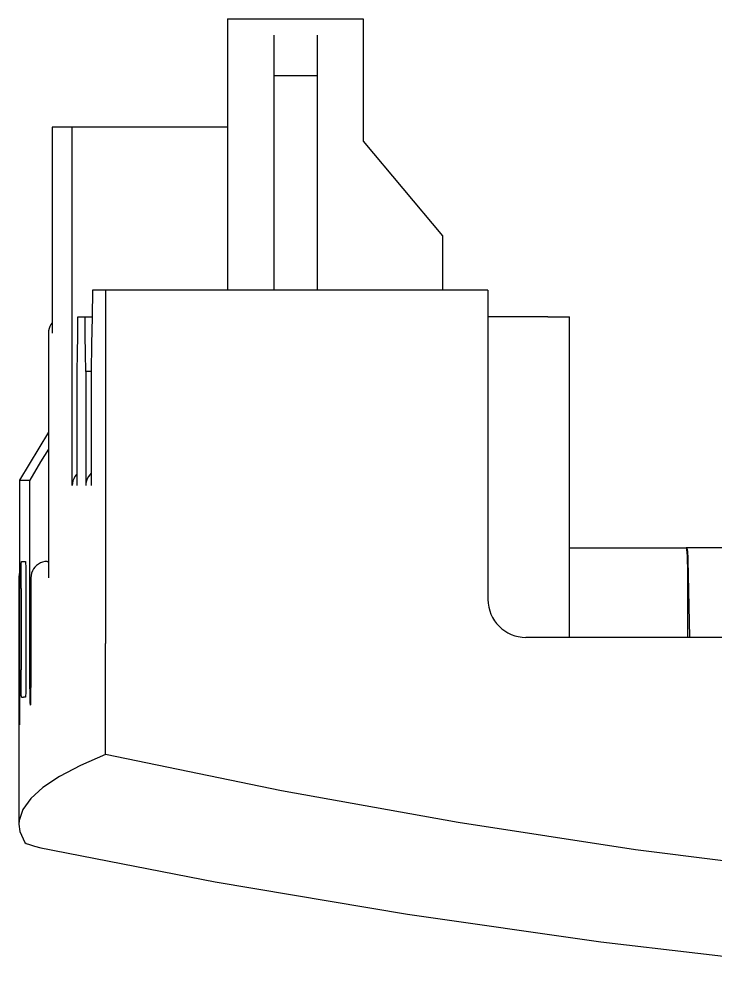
# Model space of a CAD drawing. Extents: x 0 to 841, y 0 to 594.
# Drawn here: x 302.6 to 347.5, y 111.3 to 172.5 of the extents above; entities that cross this region are included whole.
import ezdxf

# ---------------------------------------------------------------- set-up
doc = ezdxf.new("R2010")
doc.units = 0
doc.header["$LTSCALE"] = 46.255
doc.layers.get('0').update_dxf_attribs({"linetype": 'CONTINUOUS'})

msp = doc.modelspace()

# ---------------------------------------------------------------- linework, layer by layer
at = {"color": 0}
for p, q in [((316.069, 172.468), (316.069, 170.569)), ((316.069, 172.468), (324.819, 172.468)), ((324.819, 172.468), (324.819, 170.569)), ((319.044, 171.418), (319.044, 170.569)), ((321.844, 171.418), (321.844, 170.569)), ((316.069, 170.569), (316.069, 154.988)), ((319.044, 170.569), (319.044, 168.83)), ((321.844, 170.569), (321.844, 168.83)), ((324.819, 170.569), (324.819, 164.578)), ((319.044, 168.83), (319.044, 154.988)), ((319.044, 168.83), (321.844, 168.83)), ((321.844, 168.83), (321.844, 154.988)), ((306.049, 165.488), (304.745, 165.488)), ((304.745, 165.488), (304.745, 152.206)), ((316.069, 165.488), (306.049, 165.488)), ((306.05, 142.388), (306.049, 165.488)), ((324.819, 164.578), (329.929, 158.488)), ((329.929, 158.488), (329.929, 154.988)), ((307.441, 154.988), (307.35, 154.988)), ((308.205, 154.988), (307.441, 154.988)), ((332.869, 154.988), (308.205, 154.988)), ((308.205, 154.988), (308.205, 132.204)), ((332.869, 154.988), (332.869, 135.038)), ((306.875, 153.238), (306.394, 153.238)), ((307.325, 153.238), (306.875, 153.238)), ((336.723, 153.256), (332.869, 153.256)), ((336.723, 153.256), (338.119, 153.256)), ((338.119, 132.588), (338.119, 153.256)), ((304.507, 152.206), (304.507, 136.438)), ((306.351, 149.738), (306.351, 142.388)), ((306.922, 149.738), (306.922, 142.388)), ((307.277, 149.738), (306.922, 149.738)), ((307.277, 149.738), (307.277, 142.388)), ((304.507, 145.825), (302.655, 142.738)), ((302.655, 142.738), (302.655, 128.094)), ((302.655, 142.738), (303.312, 142.738)), ((303.312, 129.288), (303.312, 142.738)), ((338.119, 138.363), (345.659, 138.363)), ((345.678, 138.363), (345.659, 138.363)), ((349.167, 138.363), (345.678, 138.363)), ((345.76, 137.585), (345.867, 132.594)), ((302.769, 137.488), (303.032, 137.488)), ((304.434, 137.488), (304.502, 137.488)), ((345.743, 137.313), (345.743, 132.588)), ((302.611, 136.438), (302.611, 127.697)), ((302.639, 136.438), (302.639, 128.094)), ((303.384, 136.438), (303.384, 129.367)), ((302.753, 135.738), (302.753, 130.488)), ((303.06, 135.738), (303.06, 130.488)), ((308.205, 125.033), (308.205, 132.204)), ((356.319, 132.588), (335.319, 132.588)), ((303.312, 129.276), (303.312, 129.288)), ((303.384, 129.307), (303.384, 129.367)), ((302.769, 128.738), (302.912, 128.738)), ((303.032, 128.738), (302.912, 128.738)), ((302.639, 128.094), (302.639, 128.042)), ((302.639, 128.042), (302.639, 128.015)), ((302.639, 128.011), (302.639, 128.015)), ((302.655, 128.042), (302.655, 128.094)), ((303.333, 128.226), (303.334, 128.226)), ((302.611, 127.697), (302.611, 127.697)), ((302.611, 127.697), (302.611, 126.993)), ((302.611, 126.993), (302.611, 126.961)), ((302.611, 126.961), (302.611, 120.545)), ((302.644, 126.961), (302.644, 126.961))]:
    msp.add_line(p, q, dxfattribs=at)
for points in [[(307.35, 154.988), (307.325, 153.238), (307.301, 151.488), (307.277, 149.738)], [(304.745, 152.868), (304.674, 152.773), (304.602, 152.642), (304.55, 152.502), (304.518, 152.355), (304.507, 152.206)], [(306.394, 153.238), (306.38, 152.072), (306.365, 150.905), (306.351, 149.738)], [(306.922, 149.738), (306.906, 150.905), (306.891, 152.072), (306.875, 153.238)], [(304.507, 144.73), (304.012, 143.905), (303.312, 142.738)], [(306.351, 143.121), (306.306, 143.076), (306.216, 142.956), (306.144, 142.824), (306.092, 142.684), (306.06, 142.538), (306.05, 142.388)], [(307.277, 143.174), (307.179, 143.076), (307.088, 142.956), (307.017, 142.824), (306.964, 142.684), (306.932, 142.538), (306.922, 142.388)], [(345.743, 137.313), (345.742, 137.463), (345.74, 137.609), (345.735, 137.749), (345.73, 137.881), (345.722, 138.001), (345.714, 138.107), (345.704, 138.197), (345.694, 138.269), (345.683, 138.321), (345.671, 138.353), (345.659, 138.363)], [(345.678, 138.363), (345.689, 138.354), (345.7, 138.328), (345.711, 138.284), (345.721, 138.223), (345.73, 138.146), (345.738, 138.056), (345.745, 137.952), (345.751, 137.839), (345.756, 137.715), (345.76, 137.585)], [(302.753, 135.738), (302.753, 135.934), (302.754, 136.128), (302.754, 136.317), (302.755, 136.497), (302.756, 136.669), (302.757, 136.83), (302.758, 136.976), (302.759, 137.106), (302.761, 137.22), (302.762, 137.315), (302.764, 137.39), (302.766, 137.444), (302.768, 137.477), (302.769, 137.488)], [(303.032, 137.488), (303.035, 137.477), (303.038, 137.444), (303.041, 137.39), (303.044, 137.315), (303.047, 137.22), (303.049, 137.106), (303.051, 136.976), (303.054, 136.83), (303.055, 136.669), (303.057, 136.497), (303.058, 136.317), (303.059, 136.128), (303.059, 135.934), (303.06, 135.738)], [(304.434, 137.488), (304.285, 137.478), (304.138, 137.446), (303.998, 137.394), (303.866, 137.322), (303.746, 137.232), (303.64, 137.126), (303.55, 137.006), (303.478, 136.874), (303.426, 136.734), (303.394, 136.588), (303.384, 136.438)], [(302.655, 136.611), (302.65, 136.588), (302.639, 136.438)], [(302.769, 128.738), (302.768, 128.749), (302.766, 128.782), (302.764, 128.837), (302.762, 128.912), (302.761, 129.007), (302.759, 129.12), (302.758, 129.251), (302.757, 129.397), (302.756, 129.557), (302.755, 129.729), (302.754, 129.91), (302.754, 130.098), (302.753, 130.292), (302.753, 130.488)], [(303.06, 130.488), (303.06, 130.301), (303.059, 130.114), (303.058, 129.933), (303.057, 129.759), (303.056, 129.592), (303.054, 129.435), (303.052, 129.292), (303.05, 129.162), (303.048, 129.047), (303.045, 128.948)], [(303.312, 129.276), (303.312, 129.137), (303.313, 129), (303.314, 128.868), (303.315, 128.744), (303.316, 128.628), (303.318, 128.525), (303.32, 128.434), (303.323, 128.358), (303.325, 128.299)], [(303.362, 128.257), (303.365, 128.271), (303.368, 128.306), (303.371, 128.36), (303.374, 128.433), (303.376, 128.522), (303.378, 128.627), (303.38, 128.746), (303.382, 128.876), (303.383, 129.014), (303.383, 129.159), (303.384, 129.307)], [(303.045, 128.948), (303.043, 128.874), (303.04, 128.816), (303.037, 128.773), (303.035, 128.747), (303.032, 128.738)], [(302.639, 128.011), (302.639, 127.872), (302.639, 127.735), (302.64, 127.603), (302.64, 127.479), (302.64, 127.363), (302.641, 127.26), (302.641, 127.169), (302.642, 127.093), (302.642, 127.034)], [(302.65, 126.993), (302.651, 127.006), (302.652, 127.041), (302.652, 127.095), (302.653, 127.168), (302.653, 127.258), (302.654, 127.362), (302.654, 127.481), (302.655, 127.611), (302.655, 127.749), (302.655, 127.894), (302.655, 128.042)], [(303.325, 128.299), (303.328, 128.256), (303.331, 128.232), (303.333, 128.226)], [(303.362, 128.257), (303.348, 128.242), (303.334, 128.226)], [(302.642, 127.034), (302.643, 126.991), (302.643, 126.967), (302.644, 126.961)], [(302.65, 126.993), (302.647, 126.977), (302.644, 126.961)], [(308.205, 125.033), (306.577, 124.324), (305.228, 123.615), (304.159, 122.907), (303.369, 122.198), (302.859, 121.489), (302.627, 120.78), (302.611, 120.545)], [(353.869, 117.456), (342.38, 118.899), (330.935, 120.643), (319.541, 122.689), (308.205, 125.033)], [(302.611, 120.545), (302.673, 120.071), (302.999, 119.363)], [(302.999, 119.363), (303.087, 119.301), (303.289, 119.225), (303.604, 119.134), (304.033, 119.028), (304.573, 118.909), (304.91, 118.838)], [(304.91, 118.838), (315.27, 116.835), (327.685, 114.738), (340.151, 112.961), (352.658, 111.506), (354.569, 111.333)]]:
    msp.add_lwpolyline(points, dxfattribs=at)
for centre, radius, start, end in [((303.661, 136.438), 1.05, 163.83588, 180), ((335.319, 135.038), 2.45, 180, 270)]:
    msp.add_arc(centre, radius, start, end, dxfattribs=at)

doc.saveas('drawing.dxf')
